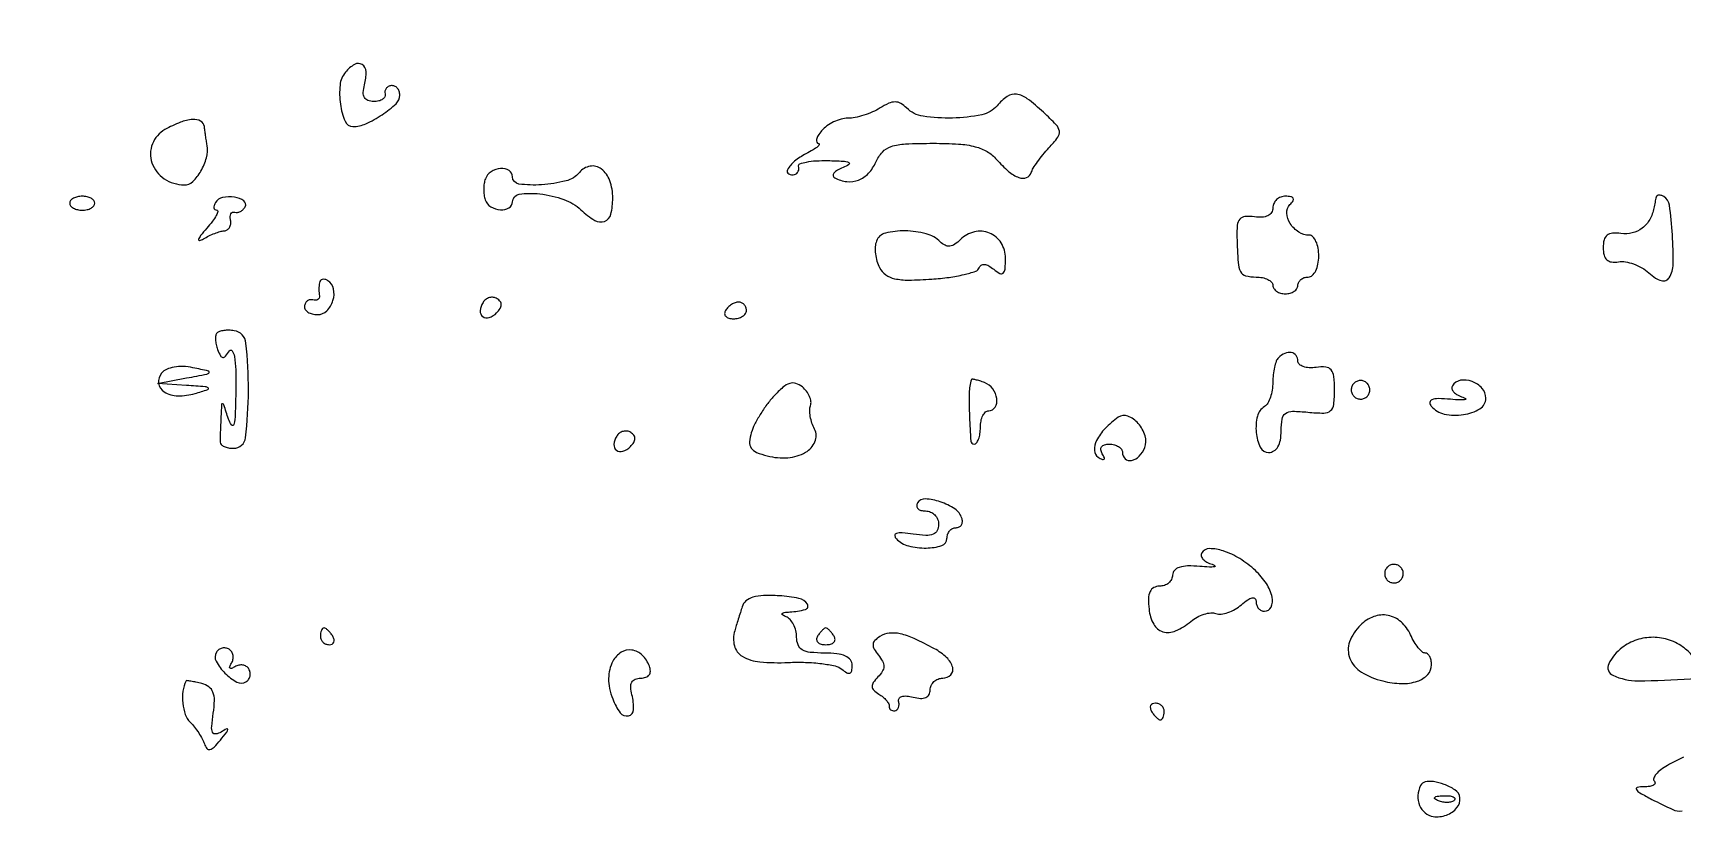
# Model space of a CAD drawing. Extents: x 0 to 5034, y 0 to 2560.
# Drawn here: x 1706.6 to 1904, y 148.1 to 242.2 of the extents above; entities that cross this region are included whole.
import ezdxf

# ---------------------------------------------------------------- set-up
doc = ezdxf.new("R2010")
doc.units = 0

msp = doc.modelspace()

# ---------------------------------------------------------------- linework, layer by layer
for points in [[(1557.115, 263.193366, 0.000016), (1618.338811, 262.493314, 0.000014), (1679.769463, 261.794626, 0.006046), (1684, 261.797787, -0.003594), (1718.179221, 261.990958, -0.000124), (1851.455162, 261.753197, -0.000185), (2033.325134, 261.316347, -0.000063), (2297.5, 260.550923, -0.001268)], [(2111, 364.633276, 0.000042), (2015.158689, 365.123298, 0.000766)], [(1904.136147, 155.533933, 0.014211), (1902.255926, 154.562692, 0.03353), (1901.443299, 154.03923, 0.059387), (1900.865141, 153.491995, 0.090861), (1900.592466, 153.007941, 0.286792), (1900.672593, 152.660741, -0.257601), (1900.744381, 152.412176, -0.218264), (1900.57622, 152.192283, -0.088548), (1900.108497, 152.041681, -0.032926), (1899.416667, 151.993839, 0.047118), (1898.621143, 151.916124, 0.527843), (1898.515512, 151.671685, 0.123482), (1898.935296, 151.271396, 0.008796), (1900.364307, 150.493839, 0.013558), (1902.862881, 149.275735, 0.13958), (1903.986665, 149.106889, 0.371203)]]:
    msp.add_lwpolyline(points, format="xyb")
for points in [[(1744.00164, 237.501976, 0.149234), (1743.359703, 235.968466, 0.059614), (1743.403262, 233.667288, 0.063599), (1743.954839, 231.635142, 0.303519), (1744.904745, 231, 0.108173), (1746.438307, 231.335707, 0.039717), (1748.384128, 232.425161, 0.037024), (1750.064857, 233.739889, 0.212953), (1750.507886, 234.75, 0.079831), (1750.429336, 235.2199, 0.098991), (1750.208567, 235.603438, 0.11173), (1749.881724, 235.841055, 0.127117), (1749.5, 235.9, 0.093907), (1749.137515, 235.793039, 0.113761), (1748.867188, 235.565, 0.119228), (1748.732072, 235.250836, 0.11039), (1748.75, 234.9, -0.188469), (1748.715123, 234.55798, -0.129274), (1748.451677, 234.264375, -0.09101), (1747.983854, 234.066116, -0.054886), (1747.383369, 234, -0.088364), (1746.690365, 234.123437, -0.181338), (1746.278616, 234.478291, -0.142079), (1746.142914, 235.089637, -0.048022), (1746.289489, 235.999004, 0.069976), (1746.472303, 237.567187, 0.246278), (1745.99507, 238.427184, 0.288558), (1745.097693, 238.444581, 0.084098)], [(1822, 233.5, -0.172067), (1820.177042, 232.414004, -0.042795), (1816.672954, 232.023653, -0.043027), (1813.13704, 232.238187, -0.161071), (1811.175041, 233.224959, 0.06453), (1810.468685, 233.769234, 0.13268), (1809.799768, 233.949919, 0.106729), (1809.03284, 233.784325, 0.033247), (1807.988609, 233.224959, -0.036442), (1807.099269, 232.755843, -0.02618), (1806.047802, 232.359832, -0.0266), (1805.001595, 232.087491, -0.050411), (1804.136014, 232, 0.067151), (1803.320698, 231.890005, 0.044516), (1802.434721, 231.559375, 0.044311), (1801.615513, 231.074186, 0.063785), (1801, 230.5, 0.033459), (1800.582709, 229.922633, 0.079628), (1800.377077, 229.436295, 0.174675), (1800.40988, 229.124331, 0.283033), (1800.627555, 228.985258, -0.51525), (1800.715586, 228.857232, -0.133757), (1800.542302, 228.61199, -0.038821), (1799.972484, 228.211923, -0.014281), (1799.112198, 227.735258, 0.051996), (1797.762686, 226.848581, 0.096347), (1796.927757, 225.844124, 0.396935), (1797.06069, 225.332765, 0.224274), (1797.75, 225.25, 0.099038), (1798.017143, 225.402666, 0.097945), (1798.20625, 225.646875, 0.097945), (1798.288153, 225.944686, 0.099038), (1798.25, 226.25, -0.403303), (1798.386444, 226.536142, -0.041857), (1799.175, 226.759041, -0.033886), (1800.329469, 226.903017, -0.018769), (1801.75, 226.929715, -0.007508), (1803.572811, 226.868161, -0.094961), (1804.237436, 226.706835, -0.588608), (1804.25694, 226.461449, -0.053266), (1803.566376, 226.102217, 0.036781), (1802.888082, 225.777258, 0.093681), (1802.475007, 225.424272, 0.207582), (1802.388578, 225.10893, 0.2415), (1802.566376, 224.857637, 0.094954), (1804.019113, 224.421325, 0.117932), (1805.413814, 224.607003, 0.113912), (1806.608398, 225.413745, 0.084333), (1807.487128, 226.75, -0.084393), (1808.273038, 227.944791, -0.126831), (1809.319098, 228.612731, -0.067798), (1811.026728, 228.924468, -0.011295), (1814.369833, 229, -0.015034), (1817.390896, 228.909143, -0.047604), (1819.387874, 228.596563, -0.070984), (1820.812815, 228.007277, -0.080796), (1821.946034, 227.062224, 0.035303), (1823.363566, 225.643636, 0.088983), (1824.613143, 224.898511, 0.180739), (1825.530466, 224.896144, 0.236745), (1826.093955, 225.5, -0.067628), (1826.322327, 226.010081, -0.016341), (1826.837046, 226.781026, -0.016473), (1827.491439, 227.63419, -0.015696), (1828.210838, 228.456683, 0.026962), (1829.264809, 229.717918, 0.201159), (1829.450263, 230.459088, 0.154683), (1829.074595, 231.219676, 0.014357), (1827.560527, 232.706683, 0.024945), (1825.617096, 234.336285, 0.12723), (1824.326009, 234.87427, 0.188752), (1823.215294, 234.61256, 0.068496)], [(1722.406736, 230.637879, 0.173147), (1720.897355, 228.915803, 0.179938), (1720.850602, 226.658829, 0.162991), (1722.321218, 224.758056, 0.145146), (1724.714816, 224.015313, 0.197624), (1725.72557, 224.416228, 0.07024), (1726.700746, 225.665719, 0.065804), (1727.361217, 227.267738, 0.103218), (1727.441212, 228.75, -0.0018), (1727.358874, 229.301541, -0.001242), (1727.26945, 229.926562, -0.001253), (1727.186464, 230.527974, -0.002565), (1727.125, 231, 0.244838), (1726.671888, 231.65584, 0.14158), (1725.709907, 231.855548, 0.076338), (1724.245168, 231.514167, 0.031729)], [(1772.010234, 225.512331, -0.158364), (1770.403475, 224.496105, -0.046524), (1767.484322, 224.034436, -0.048358), (1764.769898, 224.123416, -0.376798), (1764, 225, 0.26279), (1763.585886, 225.733506, 0.15619), (1762.581718, 225.971809, 0.122108), (1761.435472, 225.592099, 0.165358), (1760.754296, 224.75, 0.052198), (1760.60995, 224.180161, 0.033595), (1760.557729, 223.5, 0.033616), (1760.597051, 222.819807, 0.052716), (1760.730641, 222.25, 0.170632), (1761.402545, 221.408208, 0.121299), (1762.559273, 221.027782, 0.153516), (1763.580264, 221.265048, 0.265435), (1764, 222, -0.373679), (1764.793808, 222.913839, -0.064499), (1767.280098, 222.942506, -0.055865), (1770.150543, 222.273727, -0.102736), (1772.193257, 221.03458, 0.050404), (1773.852979, 219.774683, 0.229258), (1775.026974, 219.65944, 0.251117), (1775.772518, 220.499499, 0.058517), (1776, 222.436572, 0.084503), (1775.645294, 224.52036, 0.145217), (1774.622042, 225.936744, 0.21285), (1773.285869, 226.259921, 0.175763)], [(1711, 221.833333, 0.17482), (1711.114688, 221.515341, 0.093122), (1711.440625, 221.244792, 0.073362), (1711.926139, 221.06169, 0.053595), (1712.5, 221, 0.053595), (1713.073861, 221.06169, 0.073362), (1713.559375, 221.244792, 0.093122), (1713.885312, 221.515341, 0.17482), (1714, 221.833333, 0.17482), (1713.885312, 222.151326, 0.093122), (1713.559375, 222.421875, 0.073362), (1713.073861, 222.604977, 0.053595), (1712.5, 222.666667, 0.053595), (1711.926139, 222.604977, 0.073362), (1711.440625, 222.421875, 0.093122), (1711.114688, 222.151326, 0.17482)], [(1728.444954, 221.910933, 0.057122), (1728.280825, 221.561808, 0.12302), (1728.257083, 221.267587, 0.19056), (1728.37229, 221.07578, 0.164793), (1728.595971, 221, -0.486263), (1728.724785, 220.83593, -0.065591), (1728.540646, 220.362006, -0.037102), (1728.086438, 219.662274, -0.017526), (1727.404988, 218.828106, 0.011519), (1726.675976, 217.957279, 0.091298), (1726.428811, 217.495957, 0.593185), (1726.548244, 217.370554, 0.070775), (1727, 217.562793, -0.023207), (1727.647672, 217.914294, -0.02041), (1728.353125, 218.220917, -0.020912), (1729.012792, 218.44494, -0.056277), (1729.5, 218.530142, 0.126887), (1729.861502, 218.647185, 0.118092), (1730.132812, 218.926894, 0.104346), (1730.269866, 219.330806, 0.081134), (1730.25, 219.795455, -0.055691), (1730.208463, 220.239, -0.11668), (1730.29375, 220.572727, -0.182789), (1730.486738, 220.744291, -0.173424), (1730.75, 220.75, 0.119775), (1731.074255, 220.722915, 0.082027), (1731.426562, 220.839185, 0.074647), (1731.752654, 221.077679, 0.071471), (1732, 221.404671, 0.381511), (1731.839194, 222.110412, 0.119661), (1730.743258, 222.547691, 0.085255), (1729.300545, 222.506356, 0.207524)], [(1855, 221.270475, -0.140736), (1854.84153, 220.71862, -0.13894), (1854.413808, 220.331655, -0.100779), (1853.721543, 220.148667, -0.049895), (1852.809589, 220.187142, 0.052126), (1851.670859, 220.230109, 0.200922), (1851.050696, 219.920524, 0.157779), (1850.747596, 219.200113, 0.029543), (1850.709589, 217.75, 0.007425), (1850.853764, 214.730725, 0.096986), (1851.136512, 213.650177, 0.222561), (1851.744598, 213.154898, 0.06146), (1853, 213, -0.048028), (1853.765418, 212.926307, -0.068025), (1854.4125, 212.70625, -0.088204), (1854.848523, 212.381882, -0.191087), (1855, 212, 0.148195), (1855.115568, 211.618646, 0.098894), (1855.440625, 211.29375, 0.082425), (1855.926543, 211.074694, 0.064853), (1856.5, 211, 0.064853), (1857.073457, 211.074694, 0.082425), (1857.559375, 211.29375, 0.098894), (1857.884432, 211.618646, 0.148195), (1858, 212, -0.124206), (1858.096224, 212.381381, -0.10078), (1858.367188, 212.70625, -0.090584), (1858.772497, 212.924559, -0.078509), (1859.25, 213, 0.191087), (1859.727353, 213.189346, 0.088204), (1860.132812, 213.734375, 0.068025), (1860.407883, 214.543227, 0.048028), (1860.5, 215.5, 0.04316), (1860.417232, 216.457064, 0.062875), (1860.168781, 217.265625, 0.082486), (1859.8035, 217.813189, 0.207372), (1859.372445, 218, -0.143371), (1858.106221, 218.370698, -0.109635), (1857.083376, 219.398876, -0.125784), (1856.677016, 220.649577, -0.215572), (1857.057127, 221.657127, 0.052533), (1857.421993, 222.107928, 0.269791), (1857.436956, 222.416667, 0.234907), (1857.168395, 222.612782, 0.042348), (1856.533333, 222.666667, 0.089872), (1855.947929, 222.560587, 0.09531), (1855.450417, 222.256535, 0.099774), (1855.117547, 221.803135, 0.109028)], [(1900.875, 222.559017, 0.003419), (1900.817158, 222.291773, 0.001585), (1900.745502, 221.943899, 0.00157), (1900.672535, 221.577992, 0.002187), (1900.609687, 221.25, -0.082437), (1900.111622, 219.883198, -0.099857), (1899.220667, 218.852907, -0.103812), (1898.030166, 218.275098, -0.095944), (1896.672356, 218.20215, 0.05152), (1895.651744, 218.237559, 0.152131), (1895.004983, 217.986544, 0.164602), (1894.645515, 217.42862, 0.063039), (1894.533388, 216.5, 0.060983), (1894.646479, 215.618265, 0.145909), (1894.981763, 215.057852, 0.15641), (1895.550999, 214.795711, 0.07334), (1896.370404, 214.816333, -0.084185), (1897.200592, 214.819326, -0.045875), (1898.189239, 214.560497, -0.04402), (1899.173975, 214.102037, -0.053014), (1899.998685, 213.50119, 0.036203), (1900.808619, 212.868446, 0.088363), (1901.499114, 212.564595, 0.143106), (1902.044782, 212.589715, 0.173443), (1902.442845, 212.907522, 0.136239), (1902.917633, 214.54163, 0.01949), (1902.822543, 218.059687, 0.016183), (1902.475157, 221.580078, 0.225326), (1901.800707, 222.62317, 0.057142), (1901.485003, 222.771572, 0.098932), (1901.198489, 222.808456, 0.141979), (1900.987439, 222.731115, 0.181316)], [(1807.564131, 217.306527, 0.077814), (1807.417992, 216.624543, 0.043055), (1807.443838, 215.771251, 0.041648), (1807.622105, 214.88996, 0.052188), (1807.936737, 214.118209, 0.114335), (1808.675208, 213.274665, 0.102316), (1809.73905, 212.799438, 0.057629), (1811.397845, 212.631226, 0.013622), (1814.18315, 212.746353, 0.016836), (1816.245346, 212.957889, 0.024573), (1818.040179, 213.293819, 0.02205), (1819.435608, 213.692441, 0.231469), (1819.847246, 214.09744, -0.166085), (1820.094549, 214.411027, -0.170451), (1820.479144, 214.503599, -0.105082), (1820.992832, 214.338572, -0.043148), (1821.597246, 213.919293, 0.046253), (1822.326406, 213.420143, 0.328887), (1822.726198, 213.471452, 0.185919), (1822.952618, 213.952363, 0.018099), (1823, 215.260924, 0.140138), (1822.479401, 217.081892, 0.157159), (1821.091806, 218.25564, 0.156754), (1819.277038, 218.399954, 0.139335), (1817.618123, 217.475266, -0.047931), (1816.934011, 216.911093, -0.121569), (1816.333456, 216.690599, -0.144924), (1815.767093, 216.792446, -0.080078), (1815.192442, 217.207558, 0.13286), (1813.508422, 218.174504, 0.061095), (1810.981979, 218.517693, 0.063678), (1808.631379, 218.248053, 0.24551)], [(1740.881579, 212.309017, 0.022289), (1740.844744, 211.944741, 0.014052), (1740.83273, 211.517336, 0.014106), (1740.844631, 211.095576, 0.025051), (1740.881579, 210.75, -0.12901), (1740.854957, 210.484671, -0.162681), (1740.700839, 210.29375, -0.133789), (1740.435117, 210.210642, -0.077171), (1740.1, 210.25, 0.11039), (1739.749164, 210.267928, 0.119228), (1739.435, 210.132812, 0.113761), (1739.206961, 209.862485, 0.093907), (1739.1, 209.5, 0.168696), (1739.191038, 209.119049, 0.108012), (1739.515435, 208.79375, 0.084061), (1740.029171, 208.574199, 0.059104), (1740.654671, 208.5, 0.197179), (1741.770248, 208.957733, 0.123534), (1742.513587, 210.180419, 0.126021), (1742.583739, 211.590598, 0.206932), (1741.910933, 212.555046, 0.072163), (1741.553783, 212.710062, 0.125664), (1741.2328, 212.715008, 0.160215), (1740.999675, 212.571325, 0.139745)], [(1760.468963, 209.949781, 0.116221), (1760.141241, 208.967994, 0.258096), (1760.448742, 208.268926, 0.251496), (1761.214666, 208.146534, 0.113251), (1762.103799, 208.703799, 0.053431), (1762.515485, 209.214314, 0.136091), (1762.655459, 209.664644, 0.169261), (1762.531428, 210.059296, 0.094625), (1762.156231, 210.403444, 0.105525), (1761.716563, 210.560607, 0.099247), (1761.240657, 210.529717, 0.096292), (1760.801911, 210.315254, 0.09291)], [(1789.5, 209, 0.139169), (1789.392057, 208.620352, 0.191142), (1789.521475, 208.29375, 0.138808), (1789.889346, 208.073267, 0.066118), (1790.440983, 208, 0.062283), (1791.037096, 208.074545, 0.080552), (1791.542039, 208.29375, 0.097988), (1791.879982, 208.618621, 0.153634), (1792, 209, 0.092995), (1791.928382, 209.381732, 0.096318), (1791.723586, 209.70625, 0.099231), (1791.418051, 209.923444, 0.105429), (1791.059017, 210, 0.089642), (1790.653442, 209.926698, 0.053229), (1790.2129, 209.70625, 0.051032), (1789.806203, 209.382515, 0.06081)], [(1728.637078, 206.303744, 0.155587), (1728.484701, 206.008682, 0.050979), (1728.451979, 205.514595, 0.045036), (1728.526652, 204.923913, 0.037679), (1728.708064, 204.318389, 0.028865), (1729.042688, 203.577294, 0.250513), (1729.33182, 203.38032, 0.253964), (1729.653255, 203.512559, 0.029537), (1730.123851, 204.166154, -0.543941), (1730.450966, 204.16925, -0.105944), (1730.71503, 203.494044, -0.033313), (1730.867733, 201.893145, -0.01064), (1730.885007, 199.5, -0.005085), (1730.81356, 196.552003, -0.053367), (1730.644059, 195.358144, -0.626136), (1730.36682, 195.300703, -0.086798), (1730, 196, 0.001977), (1729.452707, 197.685939, 0.25058), (1729.297662, 197.833864, 0.47836), (1729.175444, 197.746331, 0.003158), (1729.09968, 196.25, 0.001328), (1729.06152, 195.333588, 0.001437), (1729.029281, 194.440625, 0.001352), (1729.005905, 193.674707, 0.006952), (1729, 193.25, 0.20235), (1729.120945, 192.963385, 0.084323), (1729.473264, 192.720313, 0.064442), (1729.994391, 192.555117, 0.044597), (1730.611111, 192.5, 0.379886), (1732.042507, 193.770949, 0.028449), (1732.391033, 199.410211, 0.028085), (1732.098737, 205.101737, 0.341855), (1730.679288, 206.576565, 0.03323), (1730.052006, 206.626409, 0.036432), (1729.442928, 206.589837, 0.039241), (1728.933896, 206.480676, 0.124566)], [(1855.666667, 203.333333, 0.110779), (1855.409305, 202.927126, 0.030301), (1855.195833, 202.19442, 0.029075), (1855.04908, 201.311899, 0.026668), (1855, 200.39235, -0.040291), (1854.926077, 199.476473, -0.042976), (1854.70625, 198.604567, -0.047126), (1854.384172, 197.896801, -0.124636), (1854, 197.5, 0.196866), (1853.155905, 196.338551, 0.082778), (1853.009468, 194.377129, 0.09175), (1853.502261, 192.62148, 0.285974), (1854.5, 192, 0.142236), (1855.125098, 192.181495, 0.120131), (1855.60439, 192.679228, 0.087513), (1855.903034, 193.490244, 0.044591), (1856, 194.575366, -0.039806), (1856.114179, 196.007287, -0.202367), (1856.528948, 196.671094, -0.15777), (1857.366551, 196.930209, -0.022108), (1859.198944, 196.825366, 0.022464), (1861.095768, 196.718193, 0.179183), (1861.907688, 197.008216, 0.194293), (1862.299102, 197.743264, 0.027094), (1862.389355, 199.5, 0.025812), (1862.301964, 201.103202, 0.145959), (1861.975399, 201.884425, 0.202719), (1861.338872, 202.219837, 0.056766), (1860.190411, 202.187142, -0.045979), (1859.351717, 202.145191, -0.072118), (1858.643433, 202.2784, -0.100752), (1858.1699, 202.556307, -0.212948), (1858, 202.937142, 0.159349), (1857.778187, 203.615466, 0.195049), (1857.215023, 203.963425, 0.148727), (1856.435655, 203.863833, 0.091003)], [(1721.994019, 201.492793, 0.206985), (1721.639035, 200.278975, 0.229187), (1722.29899, 199.258993, 0.13248), (1723.946078, 198.780909, 0.077005), (1726, 199.059122, 0.0063), (1727.523382, 199.531929, 0.564761), (1727.567544, 199.721351, 0.17566), (1727.231006, 199.8732, 0.002523), (1725, 200.031961), (1721.5, 200.263282), (1725, 200.916177, 0.001854), (1727.423921, 201.377648, 0.209769), (1727.685952, 201.558991, 0.514431), (1727.60934, 201.741019, 0.003845), (1725.75635, 202.14465, 0.041956), (1724.584906, 202.289378, 0.052703), (1723.494134, 202.217012, 0.060859), (1722.59367, 201.945236, 0.116366)], [(1795.277518, 198.737513, 0.026929), (1794.446192, 197.724647, 0.020322), (1793.641756, 196.530429, 0.020693), (1792.97639, 195.343076, 0.043943), (1792.584388, 194.366075, 0.055647), (1792.379811, 193.257924, 0.169921), (1792.577415, 192.530505, 0.144864), (1793.214405, 192.014137, 0.036907), (1794.489972, 191.591873, 0.080049), (1796.956557, 191.378859, 0.110732), (1799.075121, 192.020717, 0.164982), (1800.202648, 193.283092, 0.222739), (1800.14784, 194.791987, -0.039791), (1799.841423, 195.52677, -0.036628), (1799.64501, 196.321371, -0.03868), (1799.577276, 197.057285, -0.090696), (1799.668432, 197.599915, 0.123716), (1799.719672, 198.104756, 0.066344), (1799.546996, 198.710899, 0.059688), (1799.190418, 199.320522, 0.057459), (1798.695888, 199.837428, 0.094104), (1797.920216, 200.266299, 0.158487), (1797.183472, 200.268551, 0.103005), (1796.363442, 199.802738, 0.026957)], [(1818.927666, 200.718615, 0.075335), (1818.658964, 199.145231, 0.015125), (1818.691709, 196.294335, 0.007861), (1818.860416, 193.361183, 0.39317), (1819.25, 192.999402, 0.23656), (1819.537522, 193.143785, 0.070659), (1819.779687, 193.587324, 0.054054), (1819.945263, 194.233964, 0.035682), (1820, 195, -0.048028), (1820.073693, 195.765418, -0.068025), (1820.29375, 196.4125, -0.088204), (1820.618118, 196.848523, -0.191087), (1821, 197, 0.26283), (1821.762682, 197.430662, 0.17433), (1821.964872, 198.440871, 0.12377), (1821.472956, 199.6243, 0.141983), (1820.5, 200.361626, 0.013454), (1819.919691, 200.566578, 0.022338), (1819.419377, 200.703929, 0.018387), (1819.024933, 200.778353, 0.365307)], [(1864.552786, 200.08541, 0.099038), (1864.401684, 199.679226, 0.097945), (1864.417584, 199.244476, 0.097945), (1864.597789, 198.848514, 0.099038), (1864.91459, 198.552786, 0.099038), (1865.320774, 198.401684, 0.097945), (1865.755524, 198.417584, 0.097945), (1866.151486, 198.597789, 0.099038), (1866.447214, 198.91459, 0.099038), (1866.598316, 199.320774, 0.097945), (1866.582416, 199.755524, 0.097945), (1866.402211, 200.151486, 0.099038), (1866.08541, 200.447214, 0.099038), (1865.679226, 200.598316, 0.097945), (1865.244476, 200.582416, 0.097945), (1864.848514, 200.402211, 0.099038)], [(1876.491728, 199.986615, 0.203621), (1876.436606, 199.626346, 0.1227), (1876.644811, 199.239832, 0.08436), (1877.10074, 198.882912, 0.050442), (1877.737757, 198.617279, -0.092012), (1878.065943, 198.447347, -0.651424), (1878.034776, 198.322817, -0.055106), (1877.428373, 198.285961, -0.009424), (1876.274246, 198.364846, 0.016429), (1874.803361, 198.4447, 0.091705), (1874.027293, 198.318249, 0.314658), (1873.802985, 198.001837, 0.176733), (1873.968635, 197.537793, 0.169597), (1875.522791, 196.601797, 0.088014), (1877.814546, 196.531874, 0.099054), (1879.788345, 197.235724, 0.263558), (1880.5, 198.492032, 0.183274), (1880.051478, 199.674572, 0.122823), (1878.845695, 200.501843, 0.1316), (1877.455633, 200.634594, 0.21595)], [(1836.5, 196.213836, 0.045058), (1834.92186, 194.857362, 0.076738), (1833.916831, 193.442289, 0.121652), (1833.645457, 192.241528, 0.254643), (1834.10595, 191.434519, 0.025211), (1834.598954, 191.163161, 0.295997), (1834.806373, 191.188763, 0.339828), (1834.848191, 191.378209, 0.028924), (1834.595492, 191.845492, -0.099174), (1834.42359, 192.307968, -0.20018), (1834.513263, 192.679285, -0.168066), (1834.861625, 192.920525, -0.068269), (1835.440983, 193, -0.062283), (1836.037096, 192.925455, -0.080552), (1836.542039, 192.70625, -0.097988), (1836.879982, 192.381379, -0.153634), (1837, 192, 0.210363), (1837.332561, 191.244533, 0.243288), (1838.084327, 191.041216, 0.14741), (1839.014769, 191.556649, 0.101798), (1839.668129, 192.577541, 0.168046), (1839.715834, 194.004131, 0.104667), (1838.893344, 195.481027, 0.121517), (1837.645297, 196.357489, 0.252774)], [(1776.468963, 193.949781, 0.116221), (1776.141241, 192.967994, 0.258096), (1776.448742, 192.268926, 0.251496), (1777.214666, 192.146534, 0.113251), (1778.103799, 192.703799, 0.053431), (1778.515485, 193.214314, 0.136091), (1778.655459, 193.664644, 0.169261), (1778.531428, 194.059296, 0.094625), (1778.156231, 194.403444, 0.105525), (1777.716563, 194.560607, 0.099247), (1777.240657, 194.529717, 0.096292), (1776.801911, 194.315254, 0.09291)], [(1812.472808, 185.956003, 0.148079), (1812.376506, 185.593341, 0.191608), (1812.513487, 185.280826, 0.132994), (1812.88689, 185.069681, 0.062632), (1813.440983, 185, -0.102604), (1814.035886, 184.876622, -0.098715), (1814.542039, 184.526035, -0.097066), (1814.881183, 184.002358, -0.095583), (1815, 183.386501, -0.116804), (1814.824674, 182.646227, -0.186558), (1814.349241, 182.214885, -0.104331), (1813.466699, 182.072437, -0.024466), (1811.968582, 182.217919, 0.015962), (1810.650994, 182.368521, 0.087935), (1809.942155, 182.302027, 0.360032), (1809.762445, 182.045271, 0.178074), (1809.940955, 181.659045, 0.133907), (1811.395184, 180.828014, 0.065719), (1813.528239, 180.567155, 0.075608), (1815.380699, 180.867035, 0.325677), (1816, 181.716978, -0.083069), (1816.081973, 182.206979, -0.092689), (1816.318229, 182.623112, -0.100588), (1816.670122, 182.901377, -0.117685), (1817.083333, 183, 0.116506), (1817.465819, 183.09035, 0.141625), (1817.735393, 183.339134, 0.128891), (1817.846274, 183.713793, 0.08851), (1817.781834, 184.154497, 0.168127), (1816.944591, 185.244734, 0.063996), (1815.199413, 186.098439, 0.067553), (1813.41403, 186.445945, 0.275294)], [(1846.488753, 179.981802, 0.204786), (1846.434731, 179.623365, 0.122312), (1846.643937, 179.238418, 0.083934), (1847.100495, 178.882546, 0.050129), (1847.737757, 178.617279, -0.094885), (1848.059853, 178.448167, -0.64917), (1848.027654, 178.323862, -0.054006), (1847.412933, 178.288268, -0.009366), (1846.25, 178.368404, 0.026482), (1844.808561, 178.41827, 0.073074), (1843.808632, 178.252528, 0.12668), (1843.220726, 177.882163, 0.191441), (1843, 177.326807, -0.117312), (1842.879604, 176.820725, -0.100566), (1842.539863, 176.38975, -0.092806), (1842.031803, 176.100413, -0.083343), (1841.433578, 176, 0.122711), (1840.742503, 175.827803, 0.165427), (1840.304247, 175.361603, 0.103603), (1840.118815, 174.532981, 0.032073), (1840.183578, 173.25, 0.092368), (1840.739936, 171.443596, 0.203758), (1841.83589, 170.546781, 0.177549), (1843.367619, 170.650561, 0.06954), (1845.192136, 171.789216, -0.04959), (1845.936394, 172.295878, -0.048481), (1846.771392, 172.650596, -0.052595), (1847.56876, 172.812008, -0.110719), (1848.192136, 172.733109, 0.116996), (1848.819383, 172.661607, 0.053056), (1849.629877, 172.847487, 0.04847), (1850.483621, 173.237295, 0.047901), (1851.25, 173.785475, -0.026335), (1852.00037, 174.372645, -0.101151), (1852.541226, 174.60753, -0.261719), (1852.860227, 174.5075, -0.191018), (1853, 174.154988, 0.085274), (1853.075772, 173.713934, 0.093604), (1853.29375, 173.339278, 0.100386), (1853.618549, 173.088709, 0.114747), (1854, 173, 0.290969), (1854.79184, 173.503422, 0.166032), (1854.919932, 174.672504, 0.090451), (1854.228153, 176.307157, 0.060077), (1852.911898, 177.867453, 0.048049), (1851.048232, 179.296017, 0.060064), (1849.075857, 180.219733, 0.077468), (1847.415842, 180.493383, 0.26227)], [(1868.552786, 178.08541, 0.099038), (1868.401684, 177.679226, 0.097945), (1868.417584, 177.244476, 0.097945), (1868.597789, 176.848514, 0.099038), (1868.91459, 176.552786, 0.099038), (1869.320774, 176.401684, 0.097945), (1869.755524, 176.417584, 0.097945), (1870.151486, 176.597789, 0.099038), (1870.447214, 176.91459, 0.099038), (1870.598316, 177.320774, 0.097945), (1870.582416, 177.755524, 0.097945), (1870.402211, 178.151486, 0.099038), (1870.08541, 178.447214, 0.099038), (1869.679226, 178.598316, 0.097945), (1869.244476, 178.582416, 0.097945), (1868.848514, 178.402211, 0.099038)], [(1791.484511, 173.541424, 0.000667), (1791.269346, 172.85369, 0.000434), (1791.022628, 172.058967, 0.000437), (1790.783292, 171.283252, 0.000833), (1790.59252, 170.659316, 0.139012), (1790.558837, 168.868751, 0.197444), (1791.507835, 167.613425, 0.112196), (1793.606556, 166.940798, 0.033085), (1797.005062, 166.870954, -0.019406), (1799.072867, 166.884995, -0.023103), (1801.017693, 166.732569, -0.022737), (1802.620728, 166.457594, -0.119914), (1803.41672, 166.069116, 0.037371), (1804.012974, 165.645228, 0.225348), (1804.380857, 165.608309, 0.26411), (1804.603259, 165.866485, 0.048705), (1804.666667, 166.515876, 0.163546), (1804.447126, 167.169113, 0.126535), (1803.855168, 167.638691, 0.076926), (1802.834694, 167.915997, 0.027954), (1801.333333, 168, -0.025122), (1799.645241, 168.08487, -0.105733), (1798.684783, 168.39375, -0.16969), (1798.17862, 168.979328, -0.094431), (1798, 169.916667, 0.060204), (1797.90689, 170.687147, 0.059088), (1797.632812, 171.418476, 0.064373), (1797.228318, 172.003208, 0.113869), (1796.75, 172.337719, -0.043159), (1796.323664, 172.554172, -0.441201), (1796.291436, 172.727617, -0.202031), (1796.526115, 172.863482, -0.019863), (1797.190983, 172.921053, 0.055127), (1799.053426, 173.215493, 0.509488), (1799.298336, 173.863322, 0.201067), (1798.283882, 174.546937, 0.034313), (1795.924872, 174.849435, 0.022262), (1794.052006, 174.876443, 0.064182), (1792.772251, 174.67217, 0.102407), (1791.946706, 174.231226, 0.143873)], [(1865.485128, 171.34227, 0.108152), (1864.195429, 169.329861, 0.186187), (1864.22232, 167.366187, 0.160855), (1865.607157, 165.724817, 0.077944), (1868.170537, 164.654864, 0.052555), (1870.422192, 164.349423, 0.088467), (1872.3033, 164.627302, 0.126069), (1873.537572, 165.425326, 0.188701), (1874, 166.606989, 0.052799), (1873.943563, 167.139946, 0.072635), (1873.775906, 167.590803, 0.092514), (1873.528258, 167.893604, 0.177004), (1873.237128, 168, -0.186642), (1872.879221, 168.138423, -0.03874), (1872.408381, 168.638515, -0.035781), (1871.920973, 169.341406, -0.027129), (1871.487128, 170.173668, 0.103086), (1870.351956, 171.724942, 0.136163), (1868.791968, 172.503591, 0.138179), (1867.071379, 172.361627, 0.107526)], [(1741, 170, 0.105053), (1741.081062, 169.618444, 0.099167), (1741.311086, 169.29375, 0.09642), (1741.654762, 169.076123, 0.093332), (1742.059017, 169, 0.108972), (1742.413961, 169.078288, 0.182303), (1742.6254, 169.29375, 0.161196), (1742.656512, 169.6179, 0.082592), (1742.5, 170, 0.029505), (1742.231006, 170.382774, 0.035638), (1741.933975, 170.70625, 0.038439), (1741.65171, 170.934461, 0.151918), (1741.440983, 171, 0.210953), (1741.272352, 170.92554, 0.081139), (1741.129539, 170.70625, 0.061769), (1741.032345, 170.382849, 0.042167)], [(1800.5, 170, 0.146489), (1800.397987, 169.620597, 0.191582), (1800.538811, 169.29375, 0.134005), (1800.925364, 169.072951, 0.063222), (1801.5, 169, 0.063222), (1802.074636, 169.072951, 0.134005), (1802.461189, 169.29375, 0.191582), (1802.602013, 169.620597, 0.146489), (1802.5, 170, 0.025622), (1802.235369, 170.382847, 0.032351), (1801.951311, 170.70625, 0.033983), (1801.686704, 170.937141, 0.163822), (1801.5, 171, 0.163822), (1801.313296, 170.937141, 0.033983), (1801.048689, 170.70625, 0.032351), (1800.764631, 170.382847, 0.025622)], [(1807.973618, 169.983695, 0.060543), (1807.376458, 169.50619, 0.175124), (1807.159748, 169.03193, 0.152204), (1807.282631, 168.482948, 0.042632), (1807.790509, 167.752422, -0.049096), (1808.292904, 167.009512, -0.130194), (1808.442562, 166.39144, -0.136091), (1808.26416, 165.797697, -0.055805), (1807.734566, 165.134566, 0.040559), (1807.181118, 164.483229, 0.17083), (1807.039136, 163.998355, 0.190815), (1807.238277, 163.564856, 0.052422), (1807.843769, 163.096556, -0.035062), (1808.345387, 162.73566, -0.042958), (1808.75591, 162.329846, -0.04844), (1809.027604, 161.939866, -0.162594), (1809.08541, 161.638197, 0.122775), (1809.111692, 161.40301, 0.134421), (1809.245402, 161.216845, 0.119363), (1809.470094, 161.110213, 0.084713), (1809.75, 161.1, 0.147049), (1810.012628, 161.218721, 0.11777), (1810.193739, 161.472532, 0.096423), (1810.26312, 161.827425, 0.069652), (1810.20741, 162.227769, -0.226911), (1810.266986, 162.5771, -0.171834), (1810.588932, 162.804649, -0.092352), (1811.180354, 162.858465, -0.040607), (1811.95741, 162.721388, 0.045692), (1812.847361, 162.573695, 0.119748), (1813.481858, 162.679492, 0.172211), (1813.860089, 163.028096, 0.121863), (1814, 163.59362, -0.10582), (1814.114852, 164.13022, -0.099296), (1814.440625, 164.586876, -0.096212), (1814.927393, 164.892981, -0.092647), (1815.5, 165, 0.196391), (1816.45575, 165.390462, 0.274617), (1816.686547, 166.261264, 0.134873), (1815.961926, 167.456341, 0.064814), (1814.5, 168.518123, 0.016442), (1812.093672, 169.727845, 0.053062), (1810.400481, 170.301986, 0.08373), (1809.095622, 170.372289, 0.110529)], [(1896.8116, 168.652997, 0.117191), (1895.204548, 166.696013, 0.422243), (1895.693925, 165.333649, 0.108691), (1898.729849, 164.685484, 0.01628), (1905, 164.928571, 0.229704), (1905.757646, 165.365275, 0.20204), (1905.938226, 166.267082, 0.113918), (1905.385646, 167.478531, 0.066772), (1904.25, 168.607954, 0.080229), (1902.483692, 169.548246, 0.080931), (1900.516574, 169.880988, 0.081475), (1898.556872, 169.571695, 0.082895)], [(1728.559907, 168.096932, 0.26805), (1728.52767, 167.015036, 0.072979), (1729.588854, 165.588854, 0.072979), (1731.015036, 164.52767, 0.26805), (1732.096932, 164.559907, 0.100296), (1732.409293, 164.852949, 0.098232), (1732.5858, 165.246568, 0.097644), (1732.599249, 165.679778, 0.097795), (1732.447214, 166.08541, 0.113835), (1732.140561, 166.395225, 0.100308), (1731.714928, 166.557326, 0.093884), (1731.23524, 166.546157, 0.08598), (1730.776393, 166.361803, -0.036606), (1730.379399, 166.154924, -0.307314), (1730.190983, 166.190983, -0.307314), (1730.154924, 166.379399, -0.036606), (1730.361803, 166.776393, 0.08598), (1730.546157, 167.23524, 0.093884), (1730.557326, 167.714928, 0.100308), (1730.395225, 168.140561, 0.113835), (1730.08541, 168.447214, 0.097795), (1729.679778, 168.599249, 0.097644), (1729.246568, 168.5858, 0.098232), (1728.852949, 168.409293, 0.100296)], [(1776.015112, 167.028236, 0.062931), (1775.633457, 166.031553, 0.059123), (1775.500922, 164.949658, 0.053711), (1775.622896, 163.775745, 0.038136), (1775.997985, 162.505301, 0.066904), (1776.889438, 160.861536, 0.296587), (1777.868602, 160.488935, 0.34297), (1778.48523, 161.225549, 0.073116), (1778.289489, 163.000996, -0.047963), (1778.143794, 163.904231, -0.139038), (1778.275873, 164.517189, -0.180321), (1778.678809, 164.874495, -0.092422), (1779.351984, 165, 0.080992), (1779.960466, 165.099215, 0.155385), (1780.355606, 165.388267, 0.161594), (1780.501618, 165.843298, 0.08936), (1780.391296, 166.422681, 0.107813), (1779.51824, 167.751755, 0.160685), (1778.2797, 168.359459, 0.175777), (1777.005261, 168.087159, 0.130967)], [(1724.923489, 164.65638, 0.081624), (1724.555646, 163.43325, 0.057703), (1724.535571, 161.996198, 0.059492), (1724.836202, 160.652778, 0.112066), (1725.425587, 159.71727, -0.029902), (1725.938119, 159.139474, -0.021444), (1726.441891, 158.438197, -0.02176), (1726.865214, 157.726431, -0.042848), (1727.125837, 157.12249, 0.088641), (1727.421389, 156.579642, 0.290688), (1727.790555, 156.453349, 0.141996), (1728.283321, 156.734355, 0.022061), (1729.036551, 157.582305, 0.005511), (1729.797429, 158.540389, 0.145663), (1729.914854, 158.842368, 0.587304), (1729.791277, 158.925163, 0.017617), (1729.115652, 158.54991, -0.096791), (1728.466795, 158.313616, -0.345931), (1728.10666, 158.514981, -0.121245), (1727.997997, 159.217026, -0.014495), (1728.182376, 160.789248, 0.028631), (1728.319224, 162.331836, 0.099987), (1728.152908, 163.312028, 0.146884), (1727.666715, 163.939684, 0.091319), (1726.816724, 164.337677, 0.008515), (1726.114755, 164.50853, 0.013737), (1725.511187, 164.627268, 0.007436), (1725.012241, 164.703648, 0.323861)], [(1840.5, 161, 0.029505), (1840.768994, 160.617226, 0.035638), (1841.066025, 160.29375, 0.038439), (1841.34829, 160.065539, 0.151918), (1841.559017, 160, 0.210953), (1841.727648, 160.07446, 0.081139), (1841.870461, 160.29375, 0.061769), (1841.967655, 160.617151, 0.042167), (1842, 161, 0.105053), (1841.918938, 161.381556, 0.099167), (1841.688914, 161.70625, 0.09642), (1841.345238, 161.923877, 0.093332), (1840.940983, 162, 0.108972), (1840.586039, 161.921712, 0.182303), (1840.3746, 161.70625, 0.161196), (1840.343488, 161.3821, 0.082592)], [(1872.689105, 152.160933, 0.097449), (1872.372483, 150.947244, 0.112494), (1872.56633, 149.769604, 0.124326), (1873.224546, 148.875461, 0.136619), (1874.206312, 148.440225, 0.125106), (1875.781222, 148.60332, 0.134987), (1877.035321, 149.499504, 0.195111), (1877.391963, 150.666456, 0.235147), (1876.798558, 151.632852, 0.045896), (1875.505953, 152.283752, 0.061818), (1874.238266, 152.609177, 0.080629), (1873.226043, 152.575653, 0.236071)], [(1876.729167, 150.395833, -0.126455), (1876.402231, 150.202593, -0.060344), (1875.916927, 150.123424, -0.05415), (1875.359369, 150.160852, -0.051402), (1874.8125, 150.316886, -0.054073), (1874.395823, 150.538436, -0.470617), (1874.37858, 150.720685, -0.168741), (1874.670344, 150.862007, -0.018894), (1875.416667, 150.921053, -0.028489), (1876.112848, 150.910055, -0.077125), (1876.592839, 150.799335, -0.208169), (1876.77538, 150.614691, -0.296942)]]:
    msp.add_lwpolyline(points, format="xyb", close=True)

doc.saveas('drawing.dxf')
